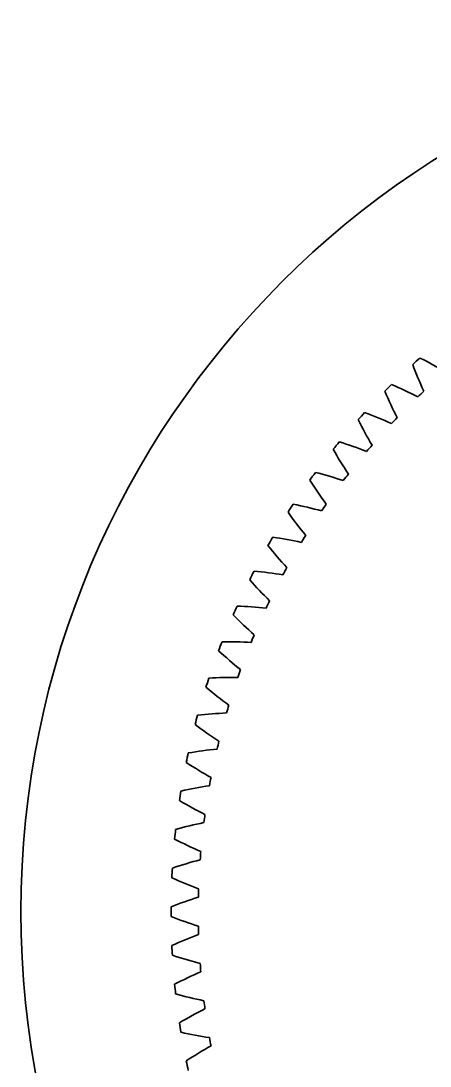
# Model space of a CAD drawing. Header units: inches. Extents: x -8 to 15.5, y -2.6 to 9.2.
# Drawn here: x 3.89 to 6.55, y 2.41 to 9.22 of the extents above; entities that cross this region are included whole.
import ezdxf

# ---------------------------------------------------------------- set-up
doc = ezdxf.new("R2010")
doc.units = ezdxf.units.IN
doc.header["$MEASUREMENT"] = 0
doc.layers.add('Layer 1', color=7, linetype='Continuous')

# ---------------------------------------------------------------- blocks, each defined once
blk = doc.blocks.new('block 59')
at = {"layer": 'Layer 1', "color": 7, "lineweight": 35}
blk.add_open_spline([(6.6524, 6.9342), (6.5982, 6.9663), (6.5427, 6.9963), (6.486, 7.024)], degree=3, dxfattribs=at)
blk = doc.blocks.new('block 60')
at = {"layer": 'Layer 1', "color": 7, "lineweight": 35}
blk.add_open_spline([(6.486, 7.024), (6.4705, 7.0102), (6.4551, 6.9963), (6.4397, 6.9823)], degree=3, dxfattribs=at)
blk = doc.blocks.new('block 61')
at = {"layer": 'Layer 1', "color": 7, "lineweight": 35}
blk.add_open_spline([(6.4397, 6.9823), (6.4613, 6.9231), (6.4853, 6.8647), (6.5116, 6.8074)], degree=3, dxfattribs=at)
blk = doc.blocks.new('block 62')
at = {"layer": 'Layer 1', "color": 7, "lineweight": 35}
blk.add_open_spline([(6.5116, 6.8074), (6.4986, 6.7952), (6.4856, 6.7828), (6.4726, 6.7704)], degree=3, dxfattribs=at)
blk = doc.blocks.new('block 63')
at = {"layer": 'Layer 1', "color": 7, "lineweight": 35}
blk.add_open_spline([(6.4726, 6.7704), (6.4168, 6.7997), (6.3598, 6.8267), (6.3018, 6.8514)], degree=3, dxfattribs=at)
blk = doc.blocks.new('block 64')
at = {"layer": 'Layer 1', "color": 7, "lineweight": 35}
blk.add_open_spline([(6.3018, 6.8514), (6.287, 6.8368), (6.2723, 6.8221), (6.2577, 6.8073)], degree=3, dxfattribs=at)
blk = doc.blocks.new('block 65')
at = {"layer": 'Layer 1', "color": 7, "lineweight": 35}
blk.add_open_spline([(6.2577, 6.8073), (6.2824, 6.7493), (6.3094, 6.6923), (6.3387, 6.6364)], degree=3, dxfattribs=at)
blk = doc.blocks.new('block 66')
at = {"layer": 'Layer 1', "color": 7, "lineweight": 35}
blk.add_open_spline([(6.3387, 6.6364), (6.3262, 6.6235), (6.3139, 6.6105), (6.3016, 6.5974)], degree=3, dxfattribs=at)
blk = doc.blocks.new('block 67')
at = {"layer": 'Layer 1', "color": 7, "lineweight": 35}
blk.add_open_spline([(6.3016, 6.5974), (6.2443, 6.6237), (6.186, 6.6477), (6.1268, 6.6693)], degree=3, dxfattribs=at)
blk = doc.blocks.new('block 68')
at = {"layer": 'Layer 1', "color": 7, "lineweight": 35}
blk.add_open_spline([(6.1268, 6.6693), (6.1128, 6.654), (6.0989, 6.6386), (6.0851, 6.623)], degree=3, dxfattribs=at)
blk = doc.blocks.new('block 69')
at = {"layer": 'Layer 1', "color": 7, "lineweight": 35}
blk.add_open_spline([(6.0851, 6.623), (6.1128, 6.5664), (6.1427, 6.5109), (6.1749, 6.4566)], degree=3, dxfattribs=at)
blk = doc.blocks.new('block 70')
at = {"layer": 'Layer 1', "color": 7, "lineweight": 35}
blk.add_open_spline([(6.1749, 6.4566), (6.1632, 6.4431), (6.1515, 6.4294), (6.1399, 6.4157)], degree=3, dxfattribs=at)
blk = doc.blocks.new('block 71')
at = {"layer": 'Layer 1', "color": 7, "lineweight": 35}
blk.add_open_spline([(6.1399, 6.4157), (6.0813, 6.439), (6.0218, 6.4599), (5.9616, 6.4784)], degree=3, dxfattribs=at)
blk = doc.blocks.new('block 72')
at = {"layer": 'Layer 1', "color": 7, "lineweight": 35}
blk.add_open_spline([(5.9616, 6.4784), (5.9484, 6.4623), (5.9353, 6.4462), (5.9223, 6.43)], degree=3, dxfattribs=at)
blk = doc.blocks.new('block 73')
at = {"layer": 'Layer 1', "color": 7, "lineweight": 35}
blk.add_open_spline([(5.9223, 6.43), (5.953, 6.3749), (5.9858, 6.321), (6.0207, 6.2685)], degree=3, dxfattribs=at)
blk = doc.blocks.new('block 74')
at = {"layer": 'Layer 1', "color": 7, "lineweight": 35}
blk.add_open_spline([(6.0207, 6.2685), (6.0097, 6.2544), (5.9988, 6.2401), (5.988, 6.2258)], degree=3, dxfattribs=at)
blk = doc.blocks.new('block 75')
at = {"layer": 'Layer 1', "color": 7, "lineweight": 35}
blk.add_open_spline([(5.988, 6.2258), (5.9282, 6.246), (5.8677, 6.2638), (5.8065, 6.2791)], degree=3, dxfattribs=at)
blk = doc.blocks.new('block 76')
at = {"layer": 'Layer 1', "color": 7, "lineweight": 35}
blk.add_open_spline([(5.8065, 6.2791), (5.7942, 6.2624), (5.782, 6.2455), (5.7699, 6.2287)], degree=3, dxfattribs=at)
blk = doc.blocks.new('block 77')
at = {"layer": 'Layer 1', "color": 7, "lineweight": 35}
blk.add_open_spline([(5.7699, 6.2287), (5.8034, 6.1752), (5.839, 6.1232), (5.8766, 6.0726)], degree=3, dxfattribs=at)
blk = doc.blocks.new('block 78')
at = {"layer": 'Layer 1', "color": 7, "lineweight": 35}
blk.add_open_spline([(5.8766, 6.0726), (5.8664, 6.0579), (5.8562, 6.0431), (5.8462, 6.0282)], degree=3, dxfattribs=at)
blk = doc.blocks.new('block 79')
at = {"layer": 'Layer 1', "color": 7, "lineweight": 35}
blk.add_open_spline([(5.8462, 6.0282), (5.7854, 6.0453), (5.7241, 6.0598), (5.6622, 6.0719)], degree=3, dxfattribs=at)
blk = doc.blocks.new('block 80')
at = {"layer": 'Layer 1', "color": 7, "lineweight": 35}
blk.add_open_spline([(5.6622, 6.0719), (5.6508, 6.0546), (5.6394, 6.0372), (5.6282, 6.0196)], degree=3, dxfattribs=at)
blk = doc.blocks.new('block 81')
at = {"layer": 'Layer 1', "color": 7, "lineweight": 35}
blk.add_open_spline([(5.6282, 6.0196), (5.6645, 5.968), (5.7027, 5.9179), (5.743, 5.8694)], degree=3, dxfattribs=at)
blk = doc.blocks.new('block 82')
at = {"layer": 'Layer 1', "color": 7, "lineweight": 35}
blk.add_open_spline([(5.743, 5.8694), (5.7335, 5.8541), (5.7242, 5.8388), (5.7149, 5.8235)], degree=3, dxfattribs=at)
blk = doc.blocks.new('block 83')
at = {"layer": 'Layer 1', "color": 7, "lineweight": 35}
blk.add_open_spline([(5.7149, 5.8235), (5.6534, 5.8373), (5.5913, 5.8486), (5.5289, 5.8575)], degree=3, dxfattribs=at)
blk = doc.blocks.new('block 84')
at = {"layer": 'Layer 1', "color": 7, "lineweight": 35}
blk.add_open_spline([(5.5289, 5.8575), (5.5184, 5.8396), (5.508, 5.8216), (5.4977, 5.8035)], degree=3, dxfattribs=at)
blk = doc.blocks.new('block 85')
at = {"layer": 'Layer 1', "color": 7, "lineweight": 35}
blk.add_open_spline([(5.4977, 5.8035), (5.5366, 5.7539), (5.5774, 5.7058), (5.6202, 5.6594)], degree=3, dxfattribs=at)
blk = doc.blocks.new('block 86')
at = {"layer": 'Layer 1', "color": 7, "lineweight": 35}
blk.add_open_spline([(5.6202, 5.6594), (5.6115, 5.6437), (5.603, 5.628), (5.5945, 5.6122)], degree=3, dxfattribs=at)
blk = doc.blocks.new('block 87')
at = {"layer": 'Layer 1', "color": 7, "lineweight": 35}
blk.add_open_spline([(5.5945, 5.6122), (5.5323, 5.6227), (5.4698, 5.6308), (5.407, 5.6364)], degree=3, dxfattribs=at)
blk = doc.blocks.new('block 88')
at = {"layer": 'Layer 1', "color": 7, "lineweight": 35}
blk.add_open_spline([(5.407, 5.6364), (5.3974, 5.6179), (5.388, 5.5994), (5.3787, 5.5808)], degree=3, dxfattribs=at)
blk = doc.blocks.new('block 89')
at = {"layer": 'Layer 1', "color": 7, "lineweight": 35}
blk.add_open_spline([(5.3787, 5.5808), (5.4201, 5.5333), (5.4634, 5.4874), (5.5085, 5.4434)], degree=3, dxfattribs=at)
blk = doc.blocks.new('block 90')
at = {"layer": 'Layer 1', "color": 7, "lineweight": 35}
blk.add_open_spline([(5.5085, 5.4434), (5.5007, 5.4272), (5.4929, 5.4111), (5.4853, 5.3948)], degree=3, dxfattribs=at)
blk = doc.blocks.new('block 91')
at = {"layer": 'Layer 1', "color": 7, "lineweight": 35}
blk.add_open_spline([(5.4853, 5.3948), (5.4227, 5.4021), (5.3598, 5.4069), (5.2968, 5.4092)], degree=3, dxfattribs=at)
blk = doc.blocks.new('block 92')
at = {"layer": 'Layer 1', "color": 7, "lineweight": 35}
blk.add_open_spline([(5.2968, 5.4092), (5.2882, 5.3903), (5.2798, 5.3713), (5.2714, 5.3522)], degree=3, dxfattribs=at)
blk = doc.blocks.new('block 93')
at = {"layer": 'Layer 1', "color": 7, "lineweight": 35}
blk.add_open_spline([(5.2714, 5.3522), (5.3153, 5.3069), (5.3609, 5.2634), (5.4083, 5.2217)], degree=3, dxfattribs=at)
blk = doc.blocks.new('block 94')
at = {"layer": 'Layer 1', "color": 7, "lineweight": 35}
blk.add_open_spline([(5.4083, 5.2217), (5.4013, 5.2052), (5.3944, 5.1887), (5.3877, 5.1721)], degree=3, dxfattribs=at)
blk = doc.blocks.new('block 95')
at = {"layer": 'Layer 1', "color": 7, "lineweight": 35}
blk.add_open_spline([(5.3877, 5.1721), (5.3248, 5.1761), (5.2617, 5.1776), (5.1987, 5.1765)], degree=3, dxfattribs=at)
blk = doc.blocks.new('block 96')
at = {"layer": 'Layer 1', "color": 7, "lineweight": 35}
blk.add_open_spline([(5.1987, 5.1765), (5.1911, 5.1572), (5.1836, 5.1378), (5.1763, 5.1183)], degree=3, dxfattribs=at)
blk = doc.blocks.new('block 97')
at = {"layer": 'Layer 1', "color": 7, "lineweight": 35}
blk.add_open_spline([(5.1763, 5.1183), (5.2225, 5.0754), (5.2703, 5.0343), (5.3198, 4.9952)], degree=3, dxfattribs=at)
blk = doc.blocks.new('block 98')
at = {"layer": 'Layer 1', "color": 7, "lineweight": 35}
blk.add_open_spline([(5.3198, 4.9952), (5.3137, 4.9783), (5.3077, 4.9614), (5.3018, 4.9445)], degree=3, dxfattribs=at)
blk = doc.blocks.new('block 99')
at = {"layer": 'Layer 1', "color": 7, "lineweight": 35}
blk.add_open_spline([(5.3018, 4.9445), (5.2388, 4.9452), (5.1757, 4.9434), (5.1128, 4.9391)], degree=3, dxfattribs=at)
blk = doc.blocks.new('block 100')
at = {"layer": 'Layer 1', "color": 7, "lineweight": 35}
blk.add_open_spline([(5.1128, 4.9391), (5.1063, 4.9194), (5.0999, 4.8996), (5.0936, 4.8798)], degree=3, dxfattribs=at)
blk = doc.blocks.new('block 101')
at = {"layer": 'Layer 1', "color": 7, "lineweight": 35}
blk.add_open_spline([(5.0936, 4.8798), (5.1419, 4.8393), (5.1919, 4.8008), (5.2433, 4.7643)], degree=3, dxfattribs=at)
blk = doc.blocks.new('block 102')
at = {"layer": 'Layer 1', "color": 7, "lineweight": 35}
blk.add_open_spline([(5.2433, 4.7643), (5.2381, 4.7472), (5.233, 4.73), (5.228, 4.7128)], degree=3, dxfattribs=at)
blk = doc.blocks.new('block 103')
at = {"layer": 'Layer 1', "color": 7, "lineweight": 35}
blk.add_open_spline([(5.228, 4.7128), (5.165, 4.7102), (5.1021, 4.7051), (5.0396, 4.6975)], degree=3, dxfattribs=at)
blk = doc.blocks.new('block 104')
at = {"layer": 'Layer 1', "color": 7, "lineweight": 35}
blk.add_open_spline([(5.0396, 4.6975), (5.0341, 4.6774), (5.0287, 4.6573), (5.0234, 4.6372)], degree=3, dxfattribs=at)
blk = doc.blocks.new('block 105')
at = {"layer": 'Layer 1', "color": 7, "lineweight": 35}
blk.add_open_spline([(5.0234, 4.6372), (5.0738, 4.5994), (5.1257, 4.5635), (5.179, 4.5298)], degree=3, dxfattribs=at)
blk = doc.blocks.new('block 106')
at = {"layer": 'Layer 1', "color": 7, "lineweight": 35}
blk.add_open_spline([(5.179, 4.5298), (5.1747, 4.5123), (5.1705, 4.4949), (5.1664, 4.4775)], degree=3, dxfattribs=at)
blk = doc.blocks.new('block 107')
at = {"layer": 'Layer 1', "color": 7, "lineweight": 35}
blk.add_open_spline([(5.1664, 4.4775), (5.1037, 4.4716), (5.0411, 4.4632), (4.979, 4.4523)], degree=3, dxfattribs=at)
blk = doc.blocks.new('block 108')
at = {"layer": 'Layer 1', "color": 7, "lineweight": 35}
blk.add_open_spline([(4.979, 4.4523), (4.9746, 4.432), (4.9703, 4.4117), (4.9661, 4.3913)], degree=3, dxfattribs=at)
blk = doc.blocks.new('block 109')
at = {"layer": 'Layer 1', "color": 7, "lineweight": 35}
blk.add_open_spline([(4.9661, 4.3913), (5.0184, 4.3561), (5.0721, 4.3231), (5.1271, 4.2922)], degree=3, dxfattribs=at)
blk = doc.blocks.new('block 110')
at = {"layer": 'Layer 1', "color": 7, "lineweight": 35}
blk.add_open_spline([(5.1271, 4.2922), (5.1237, 4.2745), (5.1204, 4.2569), (5.1172, 4.2393)], degree=3, dxfattribs=at)
blk = doc.blocks.new('block 111')
at = {"layer": 'Layer 1', "color": 7, "lineweight": 35}
blk.add_open_spline([(5.1172, 4.2393), (5.0549, 4.2301), (4.9929, 4.2185), (4.9314, 4.2043)], degree=3, dxfattribs=at)
blk = doc.blocks.new('block 112')
at = {"layer": 'Layer 1', "color": 7, "lineweight": 35}
blk.add_open_spline([(4.9314, 4.2043), (4.9281, 4.1839), (4.9248, 4.1633), (4.9217, 4.1428)], degree=3, dxfattribs=at)
blk = doc.blocks.new('block 113')
at = {"layer": 'Layer 1', "color": 7, "lineweight": 35}
blk.add_open_spline([(4.9217, 4.1428), (4.9757, 4.1104), (5.0311, 4.0801), (5.0876, 4.0522)], degree=3, dxfattribs=at)
blk = doc.blocks.new('block 114')
at = {"layer": 'Layer 1', "color": 7, "lineweight": 35}
blk.add_open_spline([(5.0876, 4.0522), (5.0852, 4.0344), (5.0828, 4.0166), (5.0806, 3.9988)], degree=3, dxfattribs=at)
blk = doc.blocks.new('block 115')
at = {"layer": 'Layer 1', "color": 7, "lineweight": 35}
blk.add_open_spline([(5.0806, 3.9988), (5.0188, 3.9864), (4.9575, 3.9715), (4.8969, 3.9542)], degree=3, dxfattribs=at)
blk = doc.blocks.new('block 116')
at = {"layer": 'Layer 1', "color": 7, "lineweight": 35}
blk.add_open_spline([(4.8969, 3.9542), (4.8945, 3.9336), (4.8924, 3.9129), (4.8903, 3.8922)], degree=3, dxfattribs=at)
blk = doc.blocks.new('block 117')
at = {"layer": 'Layer 1', "color": 7, "lineweight": 35}
blk.add_open_spline([(4.8903, 3.8922), (4.946, 3.8627), (5.0029, 3.8354), (5.0608, 3.8104)], degree=3, dxfattribs=at)
blk = doc.blocks.new('block 118')
at = {"layer": 'Layer 1', "color": 7, "lineweight": 35}
blk.add_open_spline([(5.0608, 3.8104), (5.0593, 3.7925), (5.0579, 3.7747), (5.0566, 3.7568)], degree=3, dxfattribs=at)
blk = doc.blocks.new('block 119')
at = {"layer": 'Layer 1', "color": 7, "lineweight": 35}
blk.add_open_spline([(5.0566, 3.7568), (4.9955, 3.7412), (4.935, 3.7231), (4.8754, 3.7027)], degree=3, dxfattribs=at)
blk = doc.blocks.new('block 120')
at = {"layer": 'Layer 1', "color": 7, "lineweight": 35}
blk.add_open_spline([(4.8754, 3.7027), (4.8742, 3.6819), (4.8731, 3.6611), (4.8721, 3.6404)], degree=3, dxfattribs=at)
blk = doc.blocks.new('block 121')
at = {"layer": 'Layer 1', "color": 7, "lineweight": 35}
blk.add_open_spline([(4.8721, 3.6404), (4.9293, 3.6138), (4.9875, 3.5895), (5.0466, 3.5676)], degree=3, dxfattribs=at)
blk = doc.blocks.new('block 122')
at = {"layer": 'Layer 1', "color": 7, "lineweight": 35}
blk.add_open_spline([(5.0466, 3.5676), (5.0461, 3.5497), (5.0456, 3.5318), (5.0452, 3.5138)], degree=3, dxfattribs=at)
blk = doc.blocks.new('block 123')
at = {"layer": 'Layer 1', "color": 7, "lineweight": 35}
blk.add_open_spline([(5.0452, 3.5138), (4.9851, 3.495), (4.9257, 3.4738), (4.8672, 3.4503)], degree=3, dxfattribs=at)
blk = doc.blocks.new('block 124')
at = {"layer": 'Layer 1', "color": 7, "lineweight": 35}
blk.add_open_spline([(4.8672, 3.4503), (4.867, 3.4295), (4.867, 3.4087), (4.8672, 3.3879)], degree=3, dxfattribs=at)
blk = doc.blocks.new('block 125')
at = {"layer": 'Layer 1', "color": 7, "lineweight": 35}
blk.add_open_spline([(4.8672, 3.3879), (4.9257, 3.3644), (4.9851, 3.3432), (5.0452, 3.3244)], degree=3, dxfattribs=at)
blk = doc.blocks.new('block 126')
at = {"layer": 'Layer 1', "color": 7, "lineweight": 35}
blk.add_open_spline([(5.0452, 3.3244), (5.0456, 3.3065), (5.0461, 3.2885), (5.0466, 3.2706)], degree=3, dxfattribs=at)
blk = doc.blocks.new('block 127')
at = {"layer": 'Layer 1', "color": 7, "lineweight": 35}
blk.add_open_spline([(5.0466, 3.2706), (4.9875, 3.2487), (4.9293, 3.2244), (4.8721, 3.1978)], degree=3, dxfattribs=at)
blk = doc.blocks.new('block 128')
at = {"layer": 'Layer 1', "color": 7, "lineweight": 35}
blk.add_open_spline([(4.8721, 3.1978), (4.8731, 3.1771), (4.8742, 3.1563), (4.8754, 3.1356)], degree=3, dxfattribs=at)
blk = doc.blocks.new('block 129')
at = {"layer": 'Layer 1', "color": 7, "lineweight": 35}
blk.add_open_spline([(4.8754, 3.1356), (4.935, 3.1151), (4.9955, 3.0971), (5.0566, 3.0814)], degree=3, dxfattribs=at)
blk = doc.blocks.new('block 130')
at = {"layer": 'Layer 1', "color": 7, "lineweight": 35}
blk.add_open_spline([(5.0566, 3.0814), (5.0579, 3.0636), (5.0593, 3.0457), (5.0608, 3.0278)], degree=3, dxfattribs=at)
blk = doc.blocks.new('block 131')
at = {"layer": 'Layer 1', "color": 7, "lineweight": 35}
blk.add_open_spline([(5.0608, 3.0278), (5.0029, 3.0028), (4.946, 2.9755), (4.8903, 2.946)], degree=3, dxfattribs=at)
blk = doc.blocks.new('block 132')
at = {"layer": 'Layer 1', "color": 7, "lineweight": 35}
blk.add_open_spline([(4.8903, 2.946), (4.8924, 2.9253), (4.8945, 2.9047), (4.8969, 2.884)], degree=3, dxfattribs=at)
blk = doc.blocks.new('block 133')
at = {"layer": 'Layer 1', "color": 7, "lineweight": 35}
blk.add_open_spline([(4.8969, 2.884), (4.9575, 2.8667), (5.0188, 2.8518), (5.0806, 2.8394)], degree=3, dxfattribs=at)
blk = doc.blocks.new('block 134')
at = {"layer": 'Layer 1', "color": 7, "lineweight": 35}
blk.add_open_spline([(5.0806, 2.8394), (5.0828, 2.8216), (5.0852, 2.8038), (5.0876, 2.7861)], degree=3, dxfattribs=at)
blk = doc.blocks.new('block 135')
at = {"layer": 'Layer 1', "color": 7, "lineweight": 35}
blk.add_open_spline([(5.0876, 2.7861), (5.0311, 2.7581), (4.9757, 2.7279), (4.9217, 2.6954)], degree=3, dxfattribs=at)
blk = doc.blocks.new('block 136')
at = {"layer": 'Layer 1', "color": 7, "lineweight": 35}
blk.add_open_spline([(4.9217, 2.6954), (4.9248, 2.6749), (4.9281, 2.6544), (4.9314, 2.6339)], degree=3, dxfattribs=at)
blk = doc.blocks.new('block 137')
at = {"layer": 'Layer 1', "color": 7, "lineweight": 35}
blk.add_open_spline([(4.9314, 2.6339), (4.9929, 2.6198), (5.0549, 2.6081), (5.1172, 2.599)], degree=3, dxfattribs=at)
blk = doc.blocks.new('block 138')
at = {"layer": 'Layer 1', "color": 7, "lineweight": 35}
blk.add_open_spline([(5.1172, 2.599), (5.1204, 2.5813), (5.1237, 2.5637), (5.1271, 2.5461)], degree=3, dxfattribs=at)
blk = doc.blocks.new('block 139')
at = {"layer": 'Layer 1', "color": 7, "lineweight": 35}
blk.add_open_spline([(5.1271, 2.5461), (5.0721, 2.5152), (5.0184, 2.4821), (4.9661, 2.4469)], degree=3, dxfattribs=at)
blk = doc.blocks.new('block 140')
at = {"layer": 'Layer 1', "color": 7, "lineweight": 35}
blk.add_open_spline([(4.9661, 2.4469), (4.9703, 2.4265), (4.9746, 2.4062), (4.979, 2.3859)], degree=3, dxfattribs=at)
blk = doc.blocks.new('block 485')
at = {"layer": 'Layer 1', "color": 7, "lineweight": 35}
blk.add_open_spline([(15.49, 3.4191), (15.49, 6.6224), (12.8932, 9.2191), (9.6899, 9.2191), (6.4867, 9.2191), (3.89, 6.6224), (3.89, 3.4191), (3.89, 0.2159), (6.4867, -2.3809), (9.69, -2.3809), (12.8932, -2.3809), (15.49, 0.2159), (15.49, 3.4191)], degree=3, knots=[0, 0, 0, 0, 1, 1, 1, 2, 2, 2, 3, 3, 3, 4, 4, 4, 4], dxfattribs=at)

msp = doc.modelspace()

# ---------------------------------------------------------------- block references
at = {"layer": 'Layer 1'}
for name in ['block 485', 'block 60', 'block 59', 'block 61', 'block 64', 'block 65', 'block 63', 'block 62', 'block 68', 'block 69', 'block 67', 'block 66', 'block 72', 'block 71', 'block 73', 'block 70', 'block 76', 'block 75', 'block 74', 'block 77', 'block 80', 'block 79', 'block 78', 'block 81', 'block 84', 'block 83', 'block 82', 'block 85', 'block 86', 'block 88', 'block 89', 'block 87', 'block 92', 'block 91', 'block 90', 'block 93', 'block 96', 'block 95', 'block 94', 'block 97', 'block 98', 'block 100', 'block 99', 'block 101', 'block 102', 'block 104', 'block 103', 'block 105', 'block 106', 'block 108', 'block 107', 'block 109', 'block 110', 'block 111', 'block 112', 'block 113', 'block 114', 'block 116', 'block 115', 'block 117', 'block 119', 'block 118', 'block 120', 'block 121', 'block 122', 'block 123', 'block 124', 'block 125', 'block 127', 'block 126', 'block 128', 'block 129', 'block 130', 'block 131', 'block 132', 'block 133', 'block 134', 'block 135', 'block 136', 'block 137', 'block 138', 'block 139', 'block 140']:
    msp.add_blockref(name, (0, 0), dxfattribs=at)

doc.saveas('drawing.dxf')
